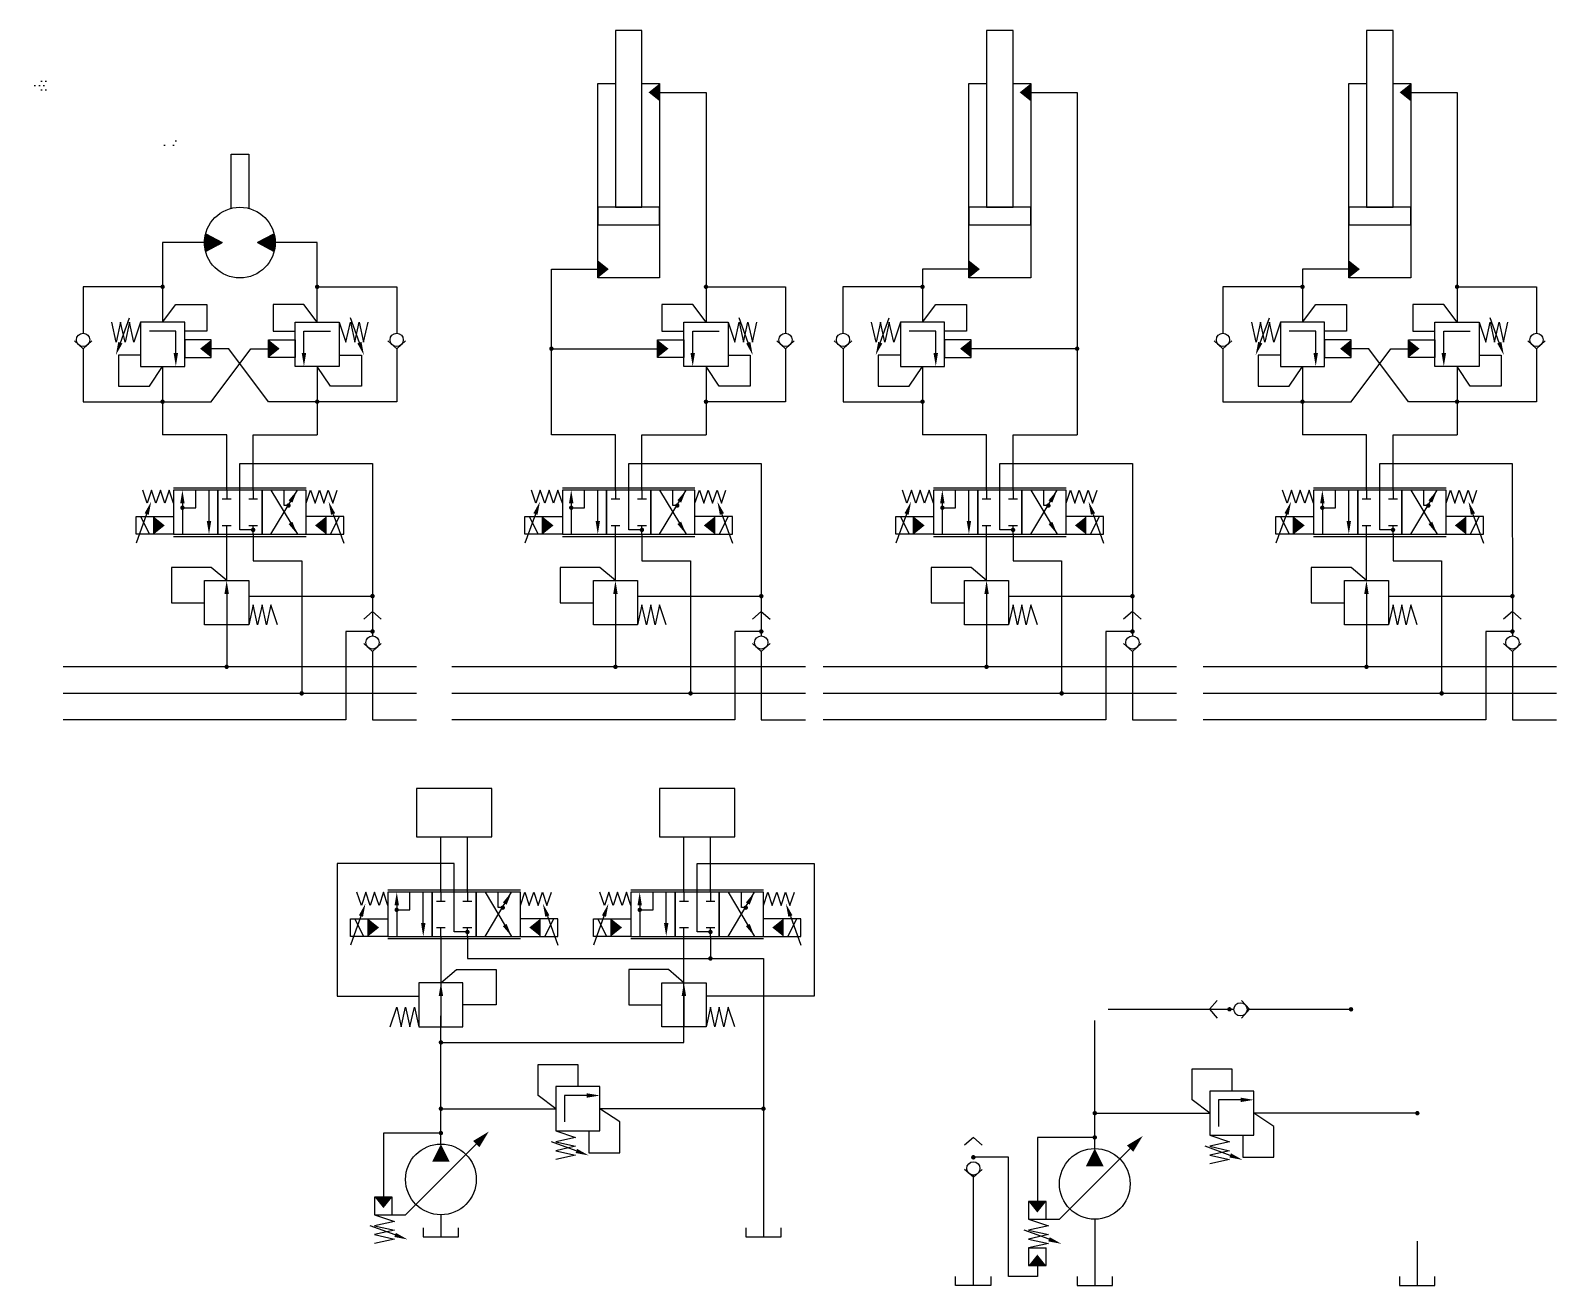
# Model space of a CAD drawing. Header units: inches. Extents: x 18 to 95.7, y 12.6 to 48.1.
# Drawn here: x 57.16 to 78.75, y 30.38 to 48.12 of the extents above; entities that cross this region are included whole.
import ezdxf
from ezdxf.lldxf.tags import DXFTag

# ---------------------------------------------------------------- set-up
doc = ezdxf.new("R2010")
doc.units = ezdxf.units.IN
doc.header["$LTSCALE"] = 0.25
doc.header["$MEASUREMENT"] = 0
tags = doc.linetypes.add('CENTER', pattern=[2, 1.25, -0.25, 0.25, -0.25]).pattern_tags.tags
tags[10:11] = [DXFTag(74, 4), DXFTag(75, 0), DXFTag(340, '0'), DXFTag(46, 1.0), DXFTag(50, 0.0), DXFTag(44, 0.0), DXFTag(45, 0.0)]
tags[8:9] = [DXFTag(74, 4), DXFTag(75, 0), DXFTag(340, '0'), DXFTag(46, 1.0), DXFTag(50, 0.0), DXFTag(44, 0.0), DXFTag(45, 0.0)]
tags[6:7] = [DXFTag(74, 4), DXFTag(75, 0), DXFTag(340, '0'), DXFTag(46, 1.0), DXFTag(50, 0.0), DXFTag(44, 0.0), DXFTag(45, 0.0)]
tags[4:5] = [DXFTag(74, 4), DXFTag(75, 0), DXFTag(340, '0'), DXFTag(46, 1.0), DXFTag(50, 0.0), DXFTag(44, 0.0), DXFTag(45, 0.0)]
tags = doc.linetypes.add('HIDDEN', pattern=[0.375, 0.25, -0.125]).pattern_tags.tags
tags[6:7] = [DXFTag(74, 4), DXFTag(75, 0), DXFTag(340, '0'), DXFTag(46, 1.0), DXFTag(50, 0.0), DXFTag(44, 0.0), DXFTag(45, 0.0)]
tags[4:5] = [DXFTag(74, 4), DXFTag(75, 0), DXFTag(340, '0'), DXFTag(46, 1.0), DXFTag(50, 0.0), DXFTag(44, 0.0), DXFTag(45, 0.0)]
pattern_1 = [(45, (0, 0), (-0.000883883476, 0.000883883476), [])]

msp = doc.modelspace()

# ---------------------------------------------------------------- hatches: boundary and pattern name
h = msp.add_hatch()
h.set_pattern_fill('DOTS', color=256)
h.set_pattern_definition([(0, (-3.21187, 2.22255), (0.03125, 0.0625), [0, -0.0625])])
h.paths.add_polyline_path([(57.397, 47.473), (57.163, 47.348), (57.397, 47.223, 0.063254), (57.413, 47.348, 0.063254)])
h = msp.add_hatch()
h.set_pattern_fill('DOTS', color=256, scale=2)
h.set_pattern_definition([(0, (-1.37814, 1.37706), (0.0625, 0.125), [0, -0.125])])
h.paths.add_polyline_path([(59.231, 46.627), (58.997, 46.502), (59.231, 46.377, 0.063254), (59.247, 46.502, 0.063254)])
h = msp.add_hatch()
h.set_pattern_fill('DOTS', color=256, scale=5)
h.paths.add_polyline_path([(59.231, 46.627), (58.997, 46.502), (59.231, 46.377, 0.063254), (59.247, 46.502, 0.063254)])
h = msp.add_hatch()
h.set_pattern_fill('DOTS', color=256, scale=10)
h.set_pattern_definition([(0, (-1.4686, 0.52186), (0.3125, 0.625), [0, -0.625])])
h.paths.add_polyline_path([(59.156, 45.647, 0.063254), (59.141, 45.772), (58.906, 45.647), (59.141, 45.522, 0.063254)])
h = msp.add_hatch()
h.set_pattern_fill('DOTS', color=256, scale=10)
h.set_pattern_definition([(0, (-1.40206, 0.59997), (0.3125, 0.625), [0, -0.625])])
h.paths.add_polyline_path([(59.223, 45.725, 0.063254), (59.207, 45.85), (58.973, 45.725), (59.207, 45.6, 0.063254)])
h = msp.add_hatch()
h.set_pattern_fill('DOTS', color=256, scale=10)
h.set_pattern_definition([(0, (-1.3721, 0.6016), (0.3125, 0.625), [0, -0.625])])
h.paths.add_polyline_path([(59.253, 45.727, 0.063254), (59.237, 45.852), (59.003, 45.727), (59.237, 45.602, 0.063254)])
h = msp.add_hatch()
h.set_pattern_fill('DOTS', color=256, scale=10)
h.set_pattern_definition([(0, (-1.34384, 0.585), (0.3125, 0.625), [0, -0.625])])
h.paths.add_polyline_path([(59.281, 45.71, 0.063254), (59.265, 45.835), (59.031, 45.71), (59.265, 45.585, 0.063254)])
h = msp.add_hatch()
h.set_pattern_fill('DOTS', color=256, scale=10)
h.set_pattern_definition([(0, (-1.5634, 0.467), (0.3125, 0.625), [0, -0.625])])
h.paths.add_polyline_path([(59.062, 45.592, 0.063254), (59.046, 45.717), (58.812, 45.592), (59.046, 45.467, 0.063254)])
h = msp.add_hatch()
h.set_pattern_fill('DOTS', color=256, scale=10)
h.set_pattern_definition([(0, (-1.4719, 0.4853), (0.3125, 0.625), [0, -0.625])])
h.paths.add_polyline_path([(59.153, 45.61, 0.063254), (59.137, 45.735), (58.903, 45.61), (59.137, 45.485, 0.063254)])
h = msp.add_hatch()
h.set_pattern_fill('DOTS', color=256, scale=10)
h.set_pattern_definition([(0, (-1.4606, 0.33065), (0.3125, 0.625), [0, -0.625])])
h.paths.add_polyline_path([(59.164, 45.456, 0.063254), (59.149, 45.581), (58.914, 45.456), (59.149, 45.331, 0.063254)])
h = msp.add_hatch()
h.set_pattern_fill('DOTS', color=256, scale=10)
h.set_pattern_definition([(0, (-1.1297, 0.3958), (0.3125, 0.625), [0, -0.625])])
h.paths.add_polyline_path([(59.495, 45.521, 0.063254), (59.479, 45.646), (59.245, 45.521), (59.479, 45.396, 0.063254)])
h = msp.add_hatch()
h.set_pattern_fill('DOTS', color=256, scale=2)
h.paths.add_polyline_path([(59.641, 45.25), (59.875, 45.125), (59.641, 45, -0.063254), (59.625, 45.125, -0.063254)])
h = msp.add_hatch()
h.set_pattern_fill('DOTS', color=256)
h.paths.add_polyline_path([(59.641, 45.25), (59.875, 45.125), (59.641, 45, -0.063254), (59.625, 45.125, -0.063254)])
h = msp.add_hatch()
h.set_pattern_fill('ANSI31', color=256, scale=0.01)
h.set_pattern_definition(pattern_1)
h.paths.add_polyline_path([(59.625, 45.125, -0.063254), (59.641, 45.25), (59.875, 45.125), (59.641, 45, -0.063254)])
h = msp.add_hatch()
h.set_pattern_fill('DOTS', color=256, scale=2)
h.paths.add_polyline_path([(60.609, 45.25), (60.375, 45.125), (60.609, 45, 0.063254), (60.625, 45.125, 0.063254)])
h = msp.add_hatch()
h.set_pattern_fill('DOTS', color=256, scale=10)
h.paths.add_polyline_path([(60.625, 45.125, 0.063254), (60.609, 45.25), (60.375, 45.125), (60.609, 45, 0.063254)])
h = msp.add_hatch()
h.set_pattern_fill('ANSI31', color=256, scale=0.01)
h.set_pattern_definition(pattern_1)
h.paths.add_polyline_path([(60.625, 45.125, 0.063254), (60.609, 45.25), (60.375, 45.125), (60.609, 45, 0.063254)])

# ---------------------------------------------------------------- linework, layer by layer
for p, q in [((59.344, 44), (58.719, 44)), ((58.719, 44), (58.719, 43.375)), ((59.344, 43.375), (59.344, 44)), ((60.906, 44), (61.531, 44)), ((60.906, 43.375), (60.906, 44)), ((61.531, 44), (61.531, 43.375)), ((66.406, 44), (67.031, 44)), ((66.406, 43.375), (66.406, 44)), ((67.031, 44), (67.031, 43.375)), ((70.094, 44), (69.469, 44)), ((69.469, 44), (69.469, 43.375)), ((70.094, 43.375), (70.094, 44)), ((75.469, 44), (74.844, 44)), ((74.844, 44), (74.844, 43.375)), ((75.469, 43.375), (75.469, 44)), ((77.031, 44), (77.656, 44)), ((77.031, 43.375), (77.031, 44)), ((77.656, 44), (77.656, 43.375)), ((58.719, 43.375), (59.344, 43.375)), ((61.531, 43.375), (60.906, 43.375)), ((67.031, 43.375), (66.406, 43.375)), ((69.469, 43.375), (70.094, 43.375)), ((74.844, 43.375), (75.469, 43.375)), ((77.656, 43.375), (77.031, 43.375)), ((59.188, 41.656), (61.062, 41.656)), ((59.188, 41.625), (59.188, 41)), ((59.812, 41.625), (59.188, 41.625)), ((59.812, 41.625), (59.812, 41)), ((60.438, 41.625), (59.812, 41.625)), ((59.812, 41), (59.812, 41.625)), ((60.438, 41), (60.438, 41.625)), ((60.438, 41.625), (60.438, 41)), ((61.062, 41.625), (60.438, 41.625)), ((60.438, 41), (60.438, 41.625)), ((60.562, 41), (60.938, 41.625)), ((60.562, 41.625), (60.938, 41)), ((61.062, 41), (61.062, 41.625)), ((64.688, 41.656), (66.562, 41.656)), ((64.688, 41.625), (64.688, 41)), ((65.312, 41.625), (64.688, 41.625)), ((65.312, 41.625), (65.312, 41)), ((65.938, 41.625), (65.312, 41.625)), ((65.312, 41), (65.312, 41.625)), ((65.938, 41), (65.938, 41.625)), ((65.938, 41.625), (65.938, 41)), ((66.562, 41.625), (65.938, 41.625)), ((65.938, 41), (65.938, 41.625)), ((66.062, 41), (66.438, 41.625)), ((66.062, 41.625), (66.438, 41)), ((66.562, 41), (66.562, 41.625)), ((69.938, 41.656), (71.812, 41.656)), ((69.938, 41.625), (69.938, 41)), ((70.562, 41.625), (69.938, 41.625)), ((70.562, 41.625), (70.562, 41)), ((71.188, 41.625), (70.562, 41.625)), ((70.562, 41), (70.562, 41.625)), ((71.188, 41), (71.188, 41.625)), ((71.188, 41.625), (71.188, 41)), ((71.812, 41.625), (71.188, 41.625)), ((71.188, 41), (71.188, 41.625)), ((71.312, 41), (71.688, 41.625)), ((71.312, 41.625), (71.688, 41)), ((71.812, 41), (71.812, 41.625)), ((75.312, 41.656), (77.188, 41.656)), ((75.312, 41.625), (75.312, 41)), ((75.938, 41.625), (75.312, 41.625)), ((75.938, 41.625), (75.938, 41)), ((76.562, 41.625), (75.938, 41.625)), ((75.938, 41), (75.938, 41.625)), ((76.562, 41), (76.562, 41.625)), ((76.562, 41.625), (76.562, 41)), ((77.188, 41.625), (76.562, 41.625)), ((76.562, 41), (76.562, 41.625)), ((76.688, 41), (77.062, 41.625)), ((76.688, 41.625), (77.062, 41)), ((77.188, 41), (77.188, 41.625)), ((59.188, 41), (59.812, 41)), ((59.188, 40.969), (61.062, 40.969)), ((59.812, 41), (60.438, 41)), ((60.438, 41), (61.062, 41)), ((64.688, 41), (65.312, 41)), ((64.688, 40.969), (66.562, 40.969)), ((65.312, 41), (65.938, 41)), ((65.938, 41), (66.562, 41)), ((69.938, 41), (70.562, 41)), ((69.938, 40.969), (71.812, 40.969)), ((70.562, 41), (71.188, 41)), ((71.188, 41), (71.812, 41)), ((75.312, 41), (75.938, 41)), ((75.312, 40.969), (77.188, 40.969)), ((75.938, 41), (76.562, 41)), ((76.562, 41), (77.188, 41)), ((59.625, 39.719), (59.625, 40.344)), ((59.625, 40.344), (60.25, 40.344)), ((60.25, 40.344), (60.25, 39.719)), ((65.125, 39.719), (65.125, 40.344)), ((65.125, 40.344), (65.75, 40.344)), ((65.75, 40.344), (65.75, 39.719)), ((70.375, 39.719), (70.375, 40.344)), ((70.375, 40.344), (71, 40.344)), ((71, 40.344), (71, 39.719)), ((75.75, 39.719), (75.75, 40.344)), ((75.75, 40.344), (76.375, 40.344)), ((76.375, 40.344), (76.375, 39.719)), ((60.25, 39.719), (59.625, 39.719)), ((65.75, 39.719), (65.125, 39.719)), ((71, 39.719), (70.375, 39.719)), ((76.375, 39.719), (75.75, 39.719)), ((62.219, 35.969), (64.094, 35.969)), ((62.219, 35.938), (62.219, 35.312)), ((62.844, 35.938), (62.219, 35.938)), ((62.844, 35.938), (62.844, 35.312)), ((63.469, 35.938), (62.844, 35.938)), ((62.844, 35.312), (62.844, 35.938)), ((63.469, 35.312), (63.469, 35.938)), ((63.469, 35.938), (63.469, 35.312)), ((64.094, 35.938), (63.469, 35.938)), ((63.469, 35.312), (63.469, 35.938)), ((63.594, 35.312), (63.969, 35.938)), ((63.594, 35.938), (63.969, 35.312)), ((64.094, 35.312), (64.094, 35.938)), ((65.656, 35.969), (67.531, 35.969)), ((65.656, 35.938), (65.656, 35.312)), ((66.281, 35.938), (65.656, 35.938)), ((66.281, 35.938), (66.281, 35.312)), ((66.906, 35.938), (66.281, 35.938)), ((66.281, 35.312), (66.281, 35.938)), ((66.906, 35.312), (66.906, 35.938)), ((66.906, 35.938), (66.906, 35.312)), ((67.531, 35.938), (66.906, 35.938)), ((66.906, 35.312), (66.906, 35.938)), ((67.031, 35.312), (67.406, 35.938)), ((67.031, 35.938), (67.406, 35.312)), ((67.531, 35.312), (67.531, 35.938)), ((62.219, 35.312), (62.844, 35.312)), ((62.219, 35.281), (64.094, 35.281)), ((62.844, 35.312), (63.469, 35.312)), ((63.469, 35.312), (64.094, 35.312)), ((65.656, 35.312), (66.281, 35.312)), ((65.656, 35.281), (67.531, 35.281)), ((66.281, 35.312), (66.906, 35.312)), ((66.906, 35.312), (67.531, 35.312)), ((63.281, 34.656), (62.656, 34.656)), ((62.656, 34.656), (62.656, 34.031)), ((63.281, 34.031), (63.281, 34.656)), ((66.094, 34.031), (66.094, 34.656)), ((66.094, 34.656), (66.719, 34.656)), ((66.719, 34.656), (66.719, 34.031)), ((62.656, 34.031), (63.281, 34.031)), ((66.719, 34.031), (66.094, 34.031)), ((64.594, 33.188), (64.594, 32.562)), ((65.219, 33.188), (64.594, 33.188)), ((65.219, 32.562), (65.219, 33.188)), ((73.844, 33.125), (73.844, 32.5)), ((74.469, 33.125), (73.844, 33.125)), ((74.469, 32.5), (74.469, 33.125)), ((64.594, 32.562), (65.219, 32.562)), ((73.844, 32.5), (74.469, 32.5)), ((62.719, 31.188), (62.719, 31.062)), ((63.219, 31.062), (63.219, 31.188)), ((67.281, 31.188), (67.281, 31.062)), ((67.781, 31.062), (67.781, 31.188)), ((62.719, 31.062), (63.219, 31.062)), ((67.281, 31.062), (67.781, 31.062)), ((71.281, 30.906), (71.531, 30.906)), ((70.25, 30.375), (70.25, 30.5)), ((70.75, 30.5), (70.75, 30.375)), ((71.969, 30.5), (71.969, 30.375)), ((72.469, 30.375), (72.469, 30.5)), ((76.531, 30.5), (76.531, 30.375)), ((77.031, 30.375), (77.031, 30.5)), ((70.75, 30.375), (70.25, 30.375)), ((71.969, 30.375), (72.469, 30.375)), ((76.531, 30.375), (77.031, 30.375))]:
    msp.add_line(p, q)
for points in [[(65.812, 45.625), (65.812, 48.125), (65.438, 48.125), (65.438, 45.625)], [(71.062, 45.625), (71.062, 48.125), (70.688, 48.125), (70.688, 45.625)], [(76.438, 45.625), (76.438, 48.125), (76.062, 48.125), (76.062, 45.625)], [(65.188, 45.375), (66.062, 45.375), (66.062, 45.625), (65.188, 45.625)], [(70.438, 45.375), (71.312, 45.375), (71.312, 45.625), (70.438, 45.625)], [(75.812, 45.375), (76.688, 45.375), (76.688, 45.625), (75.812, 45.625)], [(59.344, 43.5), (59.719, 43.5), (59.719, 43.75), (59.344, 43.75)], [(60.906, 43.5), (60.531, 43.5), (60.531, 43.75), (60.906, 43.75)], [(66.406, 43.5), (66.031, 43.5), (66.031, 43.75), (66.406, 43.75)], [(70.094, 43.5), (70.469, 43.5), (70.469, 43.75), (70.094, 43.75)], [(75.469, 43.5), (75.844, 43.5), (75.844, 43.75), (75.469, 43.75)], [(77.031, 43.5), (76.656, 43.5), (76.656, 43.75), (77.031, 43.75)]]:
    msp.add_lwpolyline(points, close=True)
for points in [[(65.812, 47.375), (66.062, 47.375), (66.062, 44.625), (65.188, 44.625), (65.188, 47.375), (65.438, 47.375)], [(71.062, 47.375), (71.312, 47.375), (71.312, 44.625), (70.438, 44.625), (70.438, 47.375), (70.688, 47.375)], [(76.438, 47.375), (76.688, 47.375), (76.688, 44.625), (75.812, 44.625), (75.812, 47.375), (76.062, 47.375)], [(66.062, 47.25), (66.719, 47.25), (66.719, 44)], [(71.312, 47.25), (71.969, 47.25), (71.969, 43.375), (71.969, 42.406)], [(76.688, 47.25), (77.344, 47.25), (77.344, 44)], [(60, 45.609), (60, 46.375), (60.25, 46.375), (60.25, 45.609)], [(59.625, 45.125), (59.031, 45.125), (59.031, 44)], [(61.219, 44), (61.219, 45.125), (60.625, 45.125)], [(64.531, 42.406), (64.531, 44.75), (65.188, 44.75)], [(70.438, 44.75), (69.781, 44.75), (69.781, 44)], [(75.812, 44.75), (75.156, 44.75), (75.156, 44)], [(59.031, 44.5), (57.906, 44.5), (57.906, 43.843)], [(61.219, 44.5), (62.344, 44.5), (62.344, 43.843)], [(66.719, 44.5), (67.844, 44.5), (67.844, 43.843)], [(69.781, 44.5), (68.656, 44.5), (68.656, 43.843)], [(75.156, 44.5), (74.031, 44.5), (74.031, 43.843)], [(77.344, 44.5), (78.469, 44.5), (78.469, 43.843)], [(58.434, 43.71), (58.562, 44.062)], [(61.816, 43.71), (61.688, 44.062)], [(67.316, 43.71), (67.188, 44.062)], [(69.184, 43.71), (69.312, 44.062)], [(74.559, 43.71), (74.688, 44.062)], [(77.941, 43.71), (77.812, 44.062)], [(58.719, 44), (58.625, 43.719), (58.562, 44), (58.5, 43.719), (58.438, 44), (58.375, 43.719), (58.312, 44)], [(59.219, 43.562), (59.219, 43.875), (58.844, 43.875)], [(61.031, 43.562), (61.031, 43.875), (61.406, 43.875)], [(61.531, 44), (61.625, 43.719), (61.688, 44), (61.75, 43.719), (61.812, 44), (61.875, 43.719), (61.938, 44)], [(66.531, 43.562), (66.531, 43.875), (66.906, 43.875)], [(67.031, 44), (67.125, 43.719), (67.188, 44), (67.25, 43.719), (67.312, 44), (67.375, 43.719), (67.438, 44)], [(69.469, 44), (69.375, 43.719), (69.312, 44), (69.25, 43.719), (69.188, 44), (69.125, 43.719), (69.062, 44)], [(69.969, 43.562), (69.969, 43.875), (69.594, 43.875)], [(74.844, 44), (74.75, 43.719), (74.688, 44), (74.625, 43.719), (74.562, 44), (74.5, 43.719), (74.438, 44)], [(75.344, 43.562), (75.344, 43.875), (74.969, 43.875)], [(77.156, 43.562), (77.156, 43.875), (77.531, 43.875)], [(77.656, 44), (77.75, 43.719), (77.812, 44), (77.875, 43.719), (77.938, 44), (78, 43.719), (78.062, 44)], [(57.907, 43.624), (57.783, 43.734)], [(57.907, 43.624), (58.031, 43.734)], [(57.907, 43.624), (57.907, 42.875), (59.031, 42.875)], [(62.343, 43.624), (62.343, 42.875), (61.219, 42.875)], [(62.343, 43.624), (62.219, 43.734)], [(62.343, 43.624), (62.467, 43.734)], [(67.843, 43.624), (67.843, 42.875), (66.719, 42.875)], [(67.843, 43.624), (67.719, 43.734)], [(67.843, 43.624), (67.967, 43.734)], [(68.657, 43.624), (68.533, 43.734)], [(68.657, 43.624), (68.781, 43.734)], [(68.657, 43.624), (68.657, 42.875), (69.781, 42.875)], [(74.032, 43.624), (73.908, 43.734)], [(74.032, 43.624), (74.156, 43.734)], [(74.032, 43.624), (74.032, 42.875), (75.156, 42.875)], [(78.468, 43.624), (78.468, 42.875), (77.344, 42.875)], [(78.468, 43.624), (78.344, 43.734)], [(78.468, 43.624), (78.592, 43.734)], [(59.031, 43.375), (59.031, 42.406)], [(61.219, 43.375), (61.219, 42.406)], [(66.719, 43.375), (66.719, 42.406)], [(69.781, 43.375), (69.781, 42.406)], [(75.156, 43.375), (75.156, 42.406)], [(77.344, 43.375), (77.344, 42.406)], [(59.938, 42.406), (59.031, 42.406)], [(59.938, 41.625), (59.938, 42.406)], [(60.312, 41.625), (60.312, 42.406)], [(60.312, 42.406), (61.219, 42.406)], [(65.438, 42.406), (64.531, 42.406)], [(65.438, 41.625), (65.438, 42.406)], [(65.812, 41.625), (65.812, 42.406)], [(65.812, 42.406), (66.719, 42.406)], [(70.688, 42.406), (69.781, 42.406)], [(70.688, 41.625), (70.688, 42.406)], [(71.062, 41.625), (71.062, 42.406)], [(71.062, 42.406), (71.969, 42.406)], [(76.062, 42.406), (75.156, 42.406)], [(76.062, 41.625), (76.062, 42.406)], [(76.438, 41.625), (76.438, 42.406)], [(76.438, 42.406), (77.344, 42.406)], [(59.188, 41.438), (59.125, 41.625), (59.062, 41.438), (59, 41.625), (58.938, 41.438), (58.875, 41.625), (58.812, 41.438), (58.75, 41.625)], [(59.688, 41.188), (59.688, 41.625)], [(59.875, 41.5), (60, 41.5)], [(59.938, 41.625), (59.938, 41.5)], [(60.25, 41.5), (60.375, 41.5)], [(60.312, 41.625), (60.312, 41.5)], [(61.062, 41.438), (61.125, 41.625), (61.188, 41.438), (61.25, 41.625), (61.312, 41.438), (61.375, 41.625), (61.438, 41.438), (61.5, 41.625)], [(64.688, 41.438), (64.625, 41.625), (64.562, 41.438), (64.5, 41.625), (64.438, 41.438), (64.375, 41.625), (64.312, 41.438), (64.25, 41.625)], [(65.188, 41.188), (65.188, 41.625)], [(65.375, 41.5), (65.5, 41.5)], [(65.438, 41.625), (65.438, 41.5)], [(65.75, 41.5), (65.875, 41.5)], [(65.812, 41.625), (65.812, 41.5)], [(66.562, 41.438), (66.625, 41.625), (66.688, 41.438), (66.75, 41.625), (66.812, 41.438), (66.875, 41.625), (66.938, 41.438), (67, 41.625)], [(69.938, 41.438), (69.875, 41.625), (69.812, 41.438), (69.75, 41.625), (69.688, 41.438), (69.625, 41.625), (69.562, 41.438), (69.5, 41.625)], [(70.438, 41.188), (70.438, 41.625)], [(70.625, 41.5), (70.75, 41.5)], [(70.688, 41.625), (70.688, 41.5)], [(71, 41.5), (71.125, 41.5)], [(71.062, 41.625), (71.062, 41.5)], [(71.812, 41.438), (71.875, 41.625), (71.938, 41.438), (72, 41.625), (72.062, 41.438), (72.125, 41.625), (72.188, 41.438), (72.25, 41.625)], [(75.312, 41.438), (75.25, 41.625), (75.188, 41.438), (75.125, 41.625), (75.062, 41.438), (75, 41.625), (74.938, 41.438), (74.875, 41.625)], [(75.812, 41.188), (75.812, 41.625)], [(76, 41.5), (76.125, 41.5)], [(76.062, 41.625), (76.062, 41.5)], [(76.375, 41.5), (76.5, 41.5)], [(76.438, 41.625), (76.438, 41.5)], [(77.188, 41.438), (77.25, 41.625), (77.312, 41.438), (77.375, 41.625), (77.438, 41.438), (77.5, 41.625), (77.562, 41.438), (77.625, 41.625)], [(58.806, 41.286), (58.656, 40.875)], [(58.906, 41), (58.656, 41), (58.656, 41.25), (58.906, 41.25)], [(58.719, 41.25), (58.844, 41)], [(59.188, 41), (58.906, 41), (58.906, 41.25), (59.188, 41.25)], [(59.312, 41.438), (59.312, 41)], [(61.062, 41), (61.344, 41), (61.344, 41.25), (61.062, 41.25)], [(61.344, 41), (61.594, 41), (61.594, 41.25), (61.344, 41.25)], [(61.531, 41.25), (61.406, 41)], [(61.444, 41.286), (61.594, 40.875)], [(64.306, 41.286), (64.156, 40.875)], [(64.406, 41), (64.156, 41), (64.156, 41.25), (64.406, 41.25)], [(64.219, 41.25), (64.344, 41)], [(64.688, 41), (64.406, 41), (64.406, 41.25), (64.688, 41.25)], [(64.812, 41.438), (64.812, 41)], [(66.562, 41), (66.844, 41), (66.844, 41.25), (66.562, 41.25)], [(66.844, 41), (67.094, 41), (67.094, 41.25), (66.844, 41.25)], [(67.031, 41.25), (66.906, 41)], [(66.944, 41.286), (67.094, 40.875)], [(69.556, 41.286), (69.406, 40.875)], [(69.656, 41), (69.406, 41), (69.406, 41.25), (69.656, 41.25)], [(69.469, 41.25), (69.594, 41)], [(69.938, 41), (69.656, 41), (69.656, 41.25), (69.938, 41.25)], [(70.062, 41.438), (70.062, 41)], [(71.812, 41), (72.094, 41), (72.094, 41.25), (71.812, 41.25)], [(72.094, 41), (72.344, 41), (72.344, 41.25), (72.094, 41.25)], [(72.281, 41.25), (72.156, 41)], [(72.194, 41.286), (72.344, 40.875)], [(74.931, 41.286), (74.781, 40.875)], [(75.031, 41), (74.781, 41), (74.781, 41.25), (75.031, 41.25)], [(74.844, 41.25), (74.969, 41)], [(75.312, 41), (75.031, 41), (75.031, 41.25), (75.312, 41.25)], [(75.438, 41.438), (75.438, 41)], [(77.188, 41), (77.469, 41), (77.469, 41.25), (77.188, 41.25)], [(77.469, 41), (77.719, 41), (77.719, 41.25), (77.469, 41.25)], [(77.656, 41.25), (77.531, 41)], [(77.569, 41.286), (77.719, 40.875)], [(59.875, 41.125), (60, 41.125)], [(59.938, 41), (59.938, 41.125)], [(60.25, 41.125), (60.375, 41.125)], [(60.312, 41), (60.312, 41.125)], [(65.375, 41.125), (65.5, 41.125)], [(65.438, 41), (65.438, 41.125)], [(65.75, 41.125), (65.875, 41.125)], [(65.812, 41), (65.812, 41.125)], [(70.625, 41.125), (70.75, 41.125)], [(70.688, 41), (70.688, 41.125)], [(71, 41.125), (71.125, 41.125)], [(71.062, 41), (71.062, 41.125)], [(76, 41.125), (76.125, 41.125)], [(76.062, 41), (76.062, 41.125)], [(76.375, 41.125), (76.5, 41.125)], [(76.438, 41), (76.438, 41.125)], [(59.938, 40.344), (59.938, 41)], [(60.312, 41), (60.312, 40.625), (61, 40.625), (61, 38.75)], [(65.438, 40.344), (65.438, 41)], [(65.812, 41), (65.812, 40.625), (66.5, 40.625), (66.5, 38.75)], [(70.688, 40.344), (70.688, 41)], [(71.062, 41), (71.062, 40.625), (71.75, 40.625), (71.75, 38.75)], [(76.062, 40.344), (76.062, 41)], [(76.438, 41), (76.438, 40.625), (77.125, 40.625), (77.125, 38.75)], [(59.938, 40.156), (59.938, 39.719)], [(65.438, 40.156), (65.438, 39.719)], [(70.688, 40.156), (70.688, 39.719)], [(76.062, 40.156), (76.062, 39.719)], [(60.656, 39.719), (60.562, 40), (60.5, 39.719), (60.438, 40), (60.375, 39.719), (60.312, 40), (60.25, 39.719)], [(66.156, 39.719), (66.062, 40), (66, 39.719), (65.938, 40), (65.875, 39.719), (65.812, 40), (65.75, 39.719)], [(71.406, 39.719), (71.312, 40), (71.25, 39.719), (71.188, 40), (71.125, 39.719), (71.062, 40), (71, 39.719)], [(76.781, 39.719), (76.688, 40), (76.625, 39.719), (76.562, 40), (76.5, 39.719), (76.438, 40), (76.375, 39.719)], [(62.001, 39.906), (61.877, 39.797)], [(62.001, 39.906), (62.125, 39.797)], [(67.501, 39.906), (67.377, 39.797)], [(67.501, 39.906), (67.625, 39.797)], [(72.751, 39.906), (72.627, 39.797)], [(72.751, 39.906), (72.875, 39.797)], [(78.126, 39.906), (78.002, 39.797)], [(78.126, 39.906), (78.25, 39.797)], [(59.938, 39.719), (59.938, 39.125)], [(65.438, 39.719), (65.438, 39.125)], [(70.688, 39.719), (70.688, 39.125)], [(76.062, 39.719), (76.062, 39.125)], [(62.001, 39.344), (61.877, 39.453)], [(62.001, 39.344), (62.125, 39.453)], [(67.501, 39.344), (67.377, 39.453)], [(67.501, 39.344), (67.625, 39.453)], [(72.751, 39.344), (72.627, 39.453)], [(72.751, 39.344), (72.875, 39.453)], [(78.126, 39.344), (78.002, 39.453)], [(78.126, 39.344), (78.25, 39.453)], [(62.625, 39.125), (57.625, 39.125)], [(68.125, 39.125), (63.125, 39.125)], [(73.375, 39.125), (68.375, 39.125)], [(78.75, 39.125), (73.75, 39.125)], [(62.625, 38.75), (57.625, 38.75)], [(68.125, 38.75), (63.125, 38.75)], [(73.375, 38.75), (68.375, 38.75)], [(78.75, 38.75), (73.75, 38.75)], [(62.969, 35.938), (62.969, 36.719)], [(63.344, 35.938), (63.344, 36.719)], [(66.406, 35.938), (66.406, 36.719)], [(66.781, 35.938), (66.781, 36.719)], [(62.219, 35.75), (62.156, 35.938), (62.094, 35.75), (62.031, 35.938), (61.969, 35.75), (61.906, 35.938), (61.844, 35.75), (61.781, 35.938)], [(62.719, 35.5), (62.719, 35.938)], [(62.969, 35.938), (62.969, 35.812)], [(63.344, 35.938), (63.344, 35.812)], [(64.094, 35.75), (64.156, 35.938), (64.219, 35.75), (64.281, 35.938), (64.344, 35.75), (64.406, 35.938), (64.469, 35.75), (64.531, 35.938)], [(65.656, 35.75), (65.594, 35.938), (65.531, 35.75), (65.469, 35.938), (65.406, 35.75), (65.344, 35.938), (65.281, 35.75), (65.219, 35.938)], [(66.156, 35.5), (66.156, 35.938)], [(66.406, 35.938), (66.406, 35.812)], [(66.781, 35.938), (66.781, 35.812)], [(67.531, 35.75), (67.594, 35.938), (67.656, 35.75), (67.719, 35.938), (67.781, 35.75), (67.844, 35.938), (67.906, 35.75), (67.969, 35.938)], [(62.344, 35.75), (62.344, 35.312)], [(62.906, 35.812), (63.031, 35.812)], [(63.281, 35.812), (63.406, 35.812)], [(65.781, 35.75), (65.781, 35.312)], [(66.344, 35.812), (66.469, 35.812)], [(66.719, 35.812), (66.844, 35.812)], [(61.837, 35.599), (61.688, 35.188)], [(61.938, 35.312), (61.688, 35.312), (61.688, 35.562), (61.938, 35.562)], [(61.75, 35.562), (61.875, 35.312)], [(62.219, 35.312), (61.938, 35.312), (61.938, 35.562), (62.219, 35.562)], [(62.906, 35.438), (63.031, 35.438)], [(62.969, 35.312), (62.969, 35.438)], [(63.281, 35.438), (63.406, 35.438)], [(63.344, 35.312), (63.344, 35.438)], [(64.094, 35.312), (64.375, 35.312), (64.375, 35.562), (64.094, 35.562)], [(64.375, 35.312), (64.625, 35.312), (64.625, 35.562), (64.375, 35.562)], [(64.562, 35.562), (64.438, 35.312)], [(64.475, 35.599), (64.625, 35.188)], [(65.275, 35.599), (65.125, 35.188)], [(65.375, 35.312), (65.125, 35.312), (65.125, 35.562), (65.375, 35.562)], [(65.188, 35.562), (65.312, 35.312)], [(65.656, 35.312), (65.375, 35.312), (65.375, 35.562), (65.656, 35.562)], [(66.344, 35.438), (66.469, 35.438)], [(66.406, 35.312), (66.406, 35.438)], [(66.719, 35.438), (66.844, 35.438)], [(66.781, 35.312), (66.781, 35.438)], [(67.531, 35.312), (67.812, 35.312), (67.812, 35.562), (67.531, 35.562)], [(67.812, 35.312), (68.062, 35.312), (68.062, 35.562), (67.812, 35.562)], [(68, 35.562), (67.875, 35.312)], [(67.913, 35.599), (68.062, 35.188)], [(62.969, 35.312), (62.969, 34.812)], [(62.969, 33.812), (66.406, 33.812), (66.406, 35.312)], [(63.344, 35.312), (63.344, 35)], [(66.781, 35.312), (66.781, 35)], [(63.344, 35), (66.781, 35)], [(66.781, 35), (67.531, 35), (67.531, 31.062)], [(62.969, 34.812), (62.969, 34.188)], [(62.969, 34.469), (62.969, 34.031)], [(66.406, 34.469), (66.406, 34.031)], [(73.843, 34.281), (73.952, 34.405)], [(74.405, 34.281), (74.296, 34.405)], [(62.25, 34.031), (62.344, 34.312), (62.406, 34.031), (62.469, 34.312), (62.531, 34.031), (62.594, 34.312), (62.656, 34.031)], [(62.969, 32.375), (62.969, 34.188)], [(67.125, 34.031), (67.031, 34.312), (66.969, 34.031), (66.906, 34.312), (66.844, 34.031), (66.781, 34.312), (66.719, 34.031)], [(72.219, 32.312), (72.219, 34.125)], [(73.843, 34.281), (73.952, 34.157)], [(74.405, 34.281), (74.296, 34.157)], [(65.031, 33.062), (64.719, 33.062), (64.719, 32.688)], [(62.969, 32.875), (64.594, 32.875)], [(67.531, 32.875), (65.219, 32.875)], [(72.219, 32.812), (73.844, 32.812)], [(74.281, 33), (73.969, 33), (73.969, 32.625)], [(76.781, 32.812), (74.469, 32.812)], [(64.884, 32.278), (64.531, 32.406)], [(64.594, 32.562), (64.875, 32.469), (64.594, 32.406), (64.875, 32.344), (64.594, 32.281), (64.875, 32.219), (64.594, 32.156)], [(70.501, 32.469), (70.377, 32.359)], [(70.501, 32.469), (70.625, 32.359)], [(73.844, 32.5), (74.125, 32.406), (73.844, 32.344), (74.125, 32.281), (73.844, 32.219), (74.125, 32.156), (73.844, 32.094)], [(62.031, 31.375), (62.469, 31.375), (62.969, 31.875), (63.469, 32.375)], [(71.281, 31.312), (71.719, 31.312), (72.219, 31.812), (72.719, 32.312)], [(74.134, 32.215), (73.781, 32.344)], [(70.501, 31.906), (70.377, 32.016)], [(70.501, 31.906), (70.625, 32.016)], [(62.281, 31.375), (62.281, 31.625), (62.031, 31.625), (62.031, 31.375)], [(71.531, 31.312), (71.531, 31.562), (71.281, 31.562), (71.281, 31.312)], [(62.031, 31.375), (62.312, 31.281), (62.031, 31.219), (62.312, 31.156), (62.031, 31.094), (62.312, 31.031), (62.031, 30.969)], [(62.969, 31.375), (62.969, 31.062)], [(71.281, 31.312), (71.562, 31.219), (71.281, 31.156), (71.562, 31.094), (71.281, 31.031), (71.562, 30.969), (71.281, 30.906)], [(72.219, 31.312), (72.219, 31)], [(62.321, 31.09), (61.969, 31.219)], [(71.571, 31.028), (71.219, 31.156)], [(71.281, 30.906), (71.281, 30.656), (71.531, 30.656), (71.531, 30.906)], [(72.219, 31), (72.219, 30.375)], [(76.781, 31), (76.781, 30.375)]]:
    msp.add_lwpolyline(points)
for points, format in [([(66.062, 47.25, 0.25, 0, 0), (65.906, 47.25, 0, 0, 0)], "xyseb"), ([(71.312, 47.25, 0.25, 0, 0), (71.156, 47.25, 0, 0, 0)], "xyseb"), ([(76.688, 47.25, 0.25, 0, 0), (76.531, 47.25, 0, 0, 0)], "xyseb"), ([(59.641, 45, -0.127017), (59.641, 45.25), (59.875, 45.125), (59.641, 45)], "xyb"), ([(60.609, 45, 0.127017), (60.609, 45.25), (60.375, 45.125), (60.609, 45)], "xyb"), ([(65.188, 44.75, 0.25, 0, 0), (65.344, 44.75, 0, 0, 0)], "xyseb"), ([(70.438, 44.75, 0.25, 0, 0), (70.594, 44.75, 0, 0, 0)], "xyseb"), ([(75.812, 44.75, 0.25, 0, 0), (75.969, 44.75, 0, 0, 0)], "xyseb"), ([(58.37, 43.534, 0, 0.0625, 0), (58.434, 43.71, 0.0625, 0.0625, 0)], "xyseb"), ([(59.719, 43.625, 0.25, 0, 0), (59.562, 43.625, 0, 0, 0)], "xyseb"), ([(60.531, 43.625, 0.25, 0, 0), (60.688, 43.625, 0, 0, 0)], "xyseb"), ([(61.88, 43.534, 0, 0.0625, 0), (61.816, 43.71, 0.0625, 0.0625, 0)], "xyseb"), ([(66.031, 43.625, 0.25, 0, 0), (66.188, 43.625, 0, 0, 0)], "xyseb"), ([(67.38, 43.534, 0, 0.0625, 0), (67.316, 43.71, 0.0625, 0.0625, 0)], "xyseb"), ([(69.12, 43.534, 0, 0.0625, 0), (69.184, 43.71, 0.0625, 0.0625, 0)], "xyseb"), ([(70.469, 43.625, 0.25, 0, 0), (70.312, 43.625, 0, 0, 0)], "xyseb"), ([(74.495, 43.534, 0, 0.0625, 0), (74.559, 43.71, 0.0625, 0.0625, 0)], "xyseb"), ([(75.844, 43.625, 0.25, 0, 0), (75.688, 43.625, 0, 0, 0)], "xyseb"), ([(76.656, 43.625, 0.25, 0, 0), (76.812, 43.625, 0, 0, 0)], "xyseb"), ([(78.005, 43.534, 0, 0.0625, 0), (77.941, 43.71, 0.0625, 0.0625, 0)], "xyseb"), ([(59.219, 43.375, 0, 0.0625, 0), (59.219, 43.562, 0.0625, 0.0625, 0)], "xyseb"), ([(61.031, 43.375, 0, 0.0625, 0), (61.031, 43.562, 0.0625, 0.0625, 0)], "xyseb"), ([(66.531, 43.375, 0, 0.0625, 0), (66.531, 43.562, 0.0625, 0.0625, 0)], "xyseb"), ([(69.969, 43.375, 0, 0.0625, 0), (69.969, 43.562, 0.0625, 0.0625, 0)], "xyseb"), ([(75.344, 43.375, 0, 0.0625, 0), (75.344, 43.562, 0.0625, 0.0625, 0)], "xyseb"), ([(77.156, 43.375, 0, 0.0625, 0), (77.156, 43.562, 0.0625, 0.0625, 0)], "xyseb"), ([(58.87, 41.462, 0, 0.0625, 0), (58.806, 41.286, 0.0625, 0.0625, 0)], "xyseb"), ([(59.312, 41.625, 0, 0.0625, 0), (59.312, 41.438, 0.0625, 0.0625, 0)], "xyseb"), ([(60.938, 41.625, 0, 0.0625, 0), (60.841, 41.464, 0.0625, 0.0625, 0)], "xyseb"), ([(61.38, 41.462, 0, 0.0625, 0), (61.444, 41.286, 0.0625, 0.0625, 0)], "xyseb"), ([(64.37, 41.462, 0, 0.0625, 0), (64.306, 41.286, 0.0625, 0.0625, 0)], "xyseb"), ([(64.812, 41.625, 0, 0.0625, 0), (64.812, 41.438, 0.0625, 0.0625, 0)], "xyseb"), ([(66.438, 41.625, 0, 0.0625, 0), (66.341, 41.464, 0.0625, 0.0625, 0)], "xyseb"), ([(66.88, 41.462, 0, 0.0625, 0), (66.944, 41.286, 0.0625, 0.0625, 0)], "xyseb"), ([(69.62, 41.462, 0, 0.0625, 0), (69.556, 41.286, 0.0625, 0.0625, 0)], "xyseb"), ([(70.062, 41.625, 0, 0.0625, 0), (70.062, 41.438, 0.0625, 0.0625, 0)], "xyseb"), ([(71.688, 41.625, 0, 0.0625, 0), (71.591, 41.464, 0.0625, 0.0625, 0)], "xyseb"), ([(72.13, 41.462, 0, 0.0625, 0), (72.194, 41.286, 0.0625, 0.0625, 0)], "xyseb"), ([(74.995, 41.462, 0, 0.0625, 0), (74.931, 41.286, 0.0625, 0.0625, 0)], "xyseb"), ([(75.438, 41.625, 0, 0.0625, 0), (75.438, 41.438, 0.0625, 0.0625, 0)], "xyseb"), ([(77.062, 41.625, 0, 0.0625, 0), (76.966, 41.464, 0.0625, 0.0625, 0)], "xyseb"), ([(77.505, 41.462, 0, 0.0625, 0), (77.569, 41.286, 0.0625, 0.0625, 0)], "xyseb"), ([(58.906, 41.125, 0.25, 0, 0), (59.062, 41.125, 0, 0, 0)], "xyseb"), ([(61.344, 41.125, 0.25, 0, 0), (61.188, 41.125, 0, 0, 0)], "xyseb"), ([(64.406, 41.125, 0.25, 0, 0), (64.562, 41.125, 0, 0, 0)], "xyseb"), ([(66.844, 41.125, 0.25, 0, 0), (66.688, 41.125, 0, 0, 0)], "xyseb"), ([(69.656, 41.125, 0.25, 0, 0), (69.812, 41.125, 0, 0, 0)], "xyseb"), ([(72.094, 41.125, 0.25, 0, 0), (71.938, 41.125, 0, 0, 0)], "xyseb"), ([(75.031, 41.125, 0.25, 0, 0), (75.188, 41.125, 0, 0, 0)], "xyseb"), ([(77.469, 41.125, 0.25, 0, 0), (77.312, 41.125, 0, 0, 0)], "xyseb"), ([(59.688, 41, 0, 0.0625, 0), (59.688, 41.188, 0.0625, 0.0625, 0)], "xyseb"), ([(60.938, 41, 0, 0.0625, 0), (60.841, 41.161, 0.0625, 0.0625, 0)], "xyseb"), ([(65.188, 41, 0, 0.0625, 0), (65.188, 41.188, 0.0625, 0.0625, 0)], "xyseb"), ([(66.438, 41, 0, 0.0625, 0), (66.341, 41.161, 0.0625, 0.0625, 0)], "xyseb"), ([(70.438, 41, 0, 0.0625, 0), (70.438, 41.188, 0.0625, 0.0625, 0)], "xyseb"), ([(71.688, 41, 0, 0.0625, 0), (71.591, 41.161, 0.0625, 0.0625, 0)], "xyseb"), ([(75.812, 41, 0, 0.0625, 0), (75.812, 41.188, 0.0625, 0.0625, 0)], "xyseb"), ([(77.062, 41, 0, 0.0625, 0), (76.966, 41.161, 0.0625, 0.0625, 0)], "xyseb"), ([(59.938, 40.344, 0, 0.0625, 0), (59.938, 40.156, 0.0625, 0.0625, 0)], "xyseb"), ([(65.438, 40.344, 0, 0.0625, 0), (65.438, 40.156, 0.0625, 0.0625, 0)], "xyseb"), ([(70.688, 40.344, 0, 0.0625, 0), (70.688, 40.156, 0.0625, 0.0625, 0)], "xyseb"), ([(76.062, 40.344, 0, 0.0625, 0), (76.062, 40.156, 0.0625, 0.0625, 0)], "xyseb"), ([(62.344, 35.938, 0, 0.0625, 0), (62.344, 35.75, 0.0625, 0.0625, 0)], "xyseb"), ([(63.969, 35.938, 0, 0.0625, 0), (63.872, 35.777, 0.0625, 0.0625, 0)], "xyseb"), ([(65.781, 35.938, 0, 0.0625, 0), (65.781, 35.75, 0.0625, 0.0625, 0)], "xyseb"), ([(67.406, 35.938, 0, 0.0625, 0), (67.31, 35.777, 0.0625, 0.0625, 0)], "xyseb"), ([(61.901, 35.775, 0, 0.0625, 0), (61.837, 35.599, 0.0625, 0.0625, 0)], "xyseb"), ([(64.411, 35.775, 0, 0.0625, 0), (64.475, 35.599, 0.0625, 0.0625, 0)], "xyseb"), ([(65.339, 35.775, 0, 0.0625, 0), (65.275, 35.599, 0.0625, 0.0625, 0)], "xyseb"), ([(67.849, 35.775, 0, 0.0625, 0), (67.913, 35.599, 0.0625, 0.0625, 0)], "xyseb"), ([(61.938, 35.438, 0.25, 0, 0), (62.094, 35.438, 0, 0, 0)], "xyseb"), ([(62.719, 35.312, 0, 0.0625, 0), (62.719, 35.5, 0.0625, 0.0625, 0)], "xyseb"), ([(63.969, 35.312, 0, 0.0625, 0), (63.872, 35.473, 0.0625, 0.0625, 0)], "xyseb"), ([(64.375, 35.438, 0.25, 0, 0), (64.219, 35.438, 0, 0, 0)], "xyseb"), ([(65.375, 35.438, 0.25, 0, 0), (65.531, 35.438, 0, 0, 0)], "xyseb"), ([(66.156, 35.312, 0, 0.0625, 0), (66.156, 35.5, 0.0625, 0.0625, 0)], "xyseb"), ([(67.406, 35.312, 0, 0.0625, 0), (67.31, 35.473, 0.0625, 0.0625, 0)], "xyseb"), ([(67.812, 35.438, 0.25, 0, 0), (67.656, 35.438, 0, 0, 0)], "xyseb"), ([(62.969, 34.656, 0, 0.0625, 0), (62.969, 34.469, 0.0625, 0.0625, 0)], "xyseb"), ([(66.406, 34.656, 0, 0.0625, 0), (66.406, 34.469, 0.0625, 0.0625, 0)], "xyseb"), ([(65.219, 33.062, 0, 0.0625, 0), (65.031, 33.062, 0.0625, 0.0625, 0)], "xyseb"), ([(74.469, 33, 0, 0.0625, 0), (74.281, 33, 0.0625, 0.0625, 0)], "xyseb"), ([(63.469, 32.375, 0.125, 0, 0), (63.646, 32.552, 0, 0, 0)], "xyseb"), ([(62.969, 32.125, 0.25, 0, 0), (62.969, 32.375, 0, 0, 0)], "xyseb"), ([(72.219, 32.062, 0.25, 0, 0), (72.219, 32.312, 0, 0, 0)], "xyseb"), ([(72.719, 32.312, 0.125, 0, 0), (72.896, 32.489, 0, 0, 0)], "xyseb"), ([(65.06, 32.214, 0, 0.0625, 0), (64.884, 32.278, 0.0625, 0.0625, 0)], "xyseb"), ([(74.31, 32.151, 0, 0.0625, 0), (74.134, 32.215, 0.0625, 0.0625, 0)], "xyseb"), ([(62.156, 31.625, 0.25, 0, 0), (62.156, 31.469, 0, 0, 0)], "xyseb"), ([(71.406, 31.562, 0.25, 0, 0), (71.406, 31.406, 0, 0, 0)], "xyseb"), ([(62.497, 31.026, 0, 0.0625, 0), (62.321, 31.09, 0.0625, 0.0625, 0)], "xyseb"), ([(71.406, 30.656, 0.25, 0, 0), (71.406, 30.812, 0, 0, 0)], "xyseb"), ([(71.747, 30.964, 0, 0.0625, 0), (71.571, 31.028, 0.0625, 0.0625, 0)], "xyseb")]:
    msp.add_lwpolyline(points, format=format)
at = {"const_width": 0.0312}
for points in [[(59.016, 44.5, 1), (59.047, 44.5, 1)], [(61.234, 44.5, -1), (61.203, 44.5, -1)], [(66.734, 44.5, -1), (66.703, 44.5, -1)], [(69.766, 44.5, 1), (69.797, 44.5, 1)], [(75.141, 44.5, 1), (75.172, 44.5, 1)], [(77.359, 44.5, -1), (77.328, 44.5, -1)], [(64.516, 43.625, 1), (64.547, 43.625, 1)], [(71.984, 43.625, -1), (71.953, 43.625, -1)], [(59.016, 42.875, 1), (59.047, 42.875, 1)], [(61.234, 42.875, -1), (61.203, 42.875, -1)], [(66.734, 42.875, -1), (66.703, 42.875, -1)], [(69.766, 42.875, 1), (69.797, 42.875, 1)], [(75.141, 42.875, 1), (75.172, 42.875, 1)], [(77.359, 42.875, -1), (77.328, 42.875, -1)], [(59.297, 41.375, 1), (59.328, 41.375, 1)], [(60.797, 41.406, 1), (60.828, 41.406, 1)], [(64.797, 41.375, 1), (64.828, 41.375, 1)], [(66.297, 41.406, 1), (66.328, 41.406, 1)], [(70.047, 41.375, 1), (70.078, 41.375, 1)], [(71.547, 41.406, 1), (71.578, 41.406, 1)], [(75.422, 41.375, 1), (75.453, 41.375, 1)], [(76.922, 41.406, 1), (76.953, 41.406, 1)], [(60.297, 41.062, 1), (60.328, 41.062, 1)], [(65.797, 41.062, 1), (65.828, 41.062, 1)], [(71.047, 41.062, 1), (71.078, 41.062, 1)], [(76.422, 41.062, 1), (76.453, 41.062, 1)], [(62.017, 40.125, -1), (61.985, 40.125, -1)], [(67.517, 40.125, -1), (67.485, 40.125, -1)], [(72.767, 40.125, -1), (72.735, 40.125, -1)], [(78.142, 40.125, -1), (78.11, 40.125, -1)], [(62.017, 39.625, -1), (61.985, 39.625, -1)], [(67.517, 39.625, -1), (67.485, 39.625, -1)], [(72.767, 39.625, -1), (72.735, 39.625, -1)], [(78.142, 39.625, -1), (78.11, 39.625, -1)], [(59.922, 39.125, 1), (59.953, 39.125, 1)], [(65.422, 39.125, 1), (65.453, 39.125, 1)], [(70.672, 39.125, 1), (70.703, 39.125, 1)], [(76.047, 39.125, 1), (76.078, 39.125, 1)], [(60.984, 38.75, 1), (61.016, 38.75, 1)], [(66.484, 38.75, 1), (66.516, 38.75, 1)], [(71.734, 38.75, 1), (71.766, 38.75, 1)], [(77.109, 38.75, 1), (77.141, 38.75, 1)], [(62.328, 35.688, 1), (62.359, 35.688, 1)], [(63.828, 35.719, 1), (63.859, 35.719, 1)], [(65.766, 35.688, 1), (65.797, 35.688, 1)], [(67.266, 35.719, 1), (67.297, 35.719, 1)], [(63.328, 35.375, 1), (63.359, 35.375, 1)], [(66.766, 35.375, 1), (66.797, 35.375, 1)], [(66.766, 35, 1), (66.797, 35, 1)], [(74.124, 34.266, 1), (74.124, 34.297, 1)], [(75.828, 34.281, 1), (75.859, 34.281, 1)], [(62.969, 33.797, 1), (62.969, 33.828, 1)], [(62.953, 32.875, 1), (62.984, 32.875, 1)], [(67.516, 32.875, 1), (67.547, 32.875, 1)], [(72.203, 32.812, 1), (72.234, 32.812, 1)], [(76.766, 32.812, 1), (76.797, 32.812, 1)], [(62.953, 32.531, 1), (62.984, 32.531, 1)], [(72.203, 32.469, 1), (72.234, 32.469, 1)], [(70.517, 32.188, -1), (70.485, 32.188, -1)]]:
    msp.add_lwpolyline(points, format="xyb", close=True, dxfattribs=at)
at = {"color": 1, "linetype": 'HIDDEN', "flags": 128}
for points in [[(59.031, 44), (59.219, 44.25), (59.656, 44.25), (59.656, 43.875), (59.344, 43.875)], [(61.219, 44), (61.031, 44.25), (60.594, 44.25), (60.594, 43.875), (60.906, 43.875)], [(66.719, 44), (66.531, 44.25), (66.094, 44.25), (66.094, 43.875), (66.406, 43.875)], [(69.781, 44), (69.969, 44.25), (70.406, 44.25), (70.406, 43.875), (70.094, 43.875)], [(75.156, 44), (75.344, 44.25), (75.781, 44.25), (75.781, 43.875), (75.469, 43.875)], [(77.344, 44), (77.156, 44.25), (76.719, 44.25), (76.719, 43.875), (77.031, 43.875)], [(59.031, 42.875), (59.719, 42.875), (60.281, 43.625), (60.531, 43.625)], [(61.219, 42.875), (60.531, 42.875), (59.969, 43.625), (59.719, 43.625)], [(64.531, 43.625), (65.25, 43.625), (65.781, 43.625), (66.031, 43.625)], [(71.969, 43.625), (71.25, 43.625), (70.719, 43.625), (70.469, 43.625)], [(75.156, 42.875), (75.844, 42.875), (76.406, 43.625), (76.656, 43.625)], [(77.344, 42.875), (76.656, 42.875), (76.094, 43.625), (75.844, 43.625)], [(64.594, 32.875), (64.344, 33.062), (64.344, 33.5), (64.906, 33.5), (64.906, 33.188)], [(73.844, 32.812), (73.594, 33), (73.594, 33.438), (74.156, 33.438), (74.156, 33.125)]]:
    msp.add_lwpolyline(points, dxfattribs=at)
at = {"color": 1, "linetype": 'HIDDEN'}
for points in [[(58.719, 43.531), (58.406, 43.531), (58.406, 43.094), (58.844, 43.094), (59.031, 43.375)], [(61.531, 43.531), (61.844, 43.531), (61.844, 43.094), (61.406, 43.094), (61.219, 43.375)], [(67.031, 43.531), (67.344, 43.531), (67.344, 43.094), (66.906, 43.094), (66.719, 43.375)], [(69.469, 43.531), (69.156, 43.531), (69.156, 43.094), (69.594, 43.094), (69.781, 43.375)], [(74.844, 43.531), (74.531, 43.531), (74.531, 43.094), (74.969, 43.094), (75.156, 43.375)], [(77.656, 43.531), (77.969, 43.531), (77.969, 43.094), (77.531, 43.094), (77.344, 43.375)], [(60.125, 41.625), (60.125, 42), (62, 42), (62.001, 39.906)], [(65.625, 41.625), (65.625, 42), (67.5, 42), (67.501, 39.906)], [(70.875, 41.625), (70.875, 42), (72.75, 42), (72.751, 39.906)], [(76.25, 41.625), (76.25, 42), (78.125, 42), (78.126, 39.906)], [(59.312, 41.375), (59.5, 41.375), (59.5, 41.625)], [(60.312, 41.062), (60.125, 41.062), (60.125, 41.625)], [(60.812, 41.406), (60.75, 41.406), (60.75, 41.625)], [(64.812, 41.375), (65, 41.375), (65, 41.625)], [(65.812, 41.062), (65.625, 41.062), (65.625, 41.625)], [(66.312, 41.406), (66.25, 41.406), (66.25, 41.625)], [(70.062, 41.375), (70.25, 41.375), (70.25, 41.625)], [(71.062, 41.062), (70.875, 41.062), (70.875, 41.625)], [(71.562, 41.406), (71.5, 41.406), (71.5, 41.625)], [(75.438, 41.375), (75.625, 41.375), (75.625, 41.625)], [(76.438, 41.062), (76.25, 41.062), (76.25, 41.625)], [(76.938, 41.406), (76.875, 41.406), (76.875, 41.625)], [(59.938, 40.344), (59.719, 40.531), (59.156, 40.531), (59.156, 40.031), (59.625, 40.031)], [(65.438, 40.344), (65.219, 40.531), (64.656, 40.531), (64.656, 40.031), (65.125, 40.031)], [(70.688, 40.344), (70.469, 40.531), (69.906, 40.531), (69.906, 40.031), (70.375, 40.031)], [(76.062, 40.344), (75.844, 40.531), (75.281, 40.531), (75.281, 40.031), (75.75, 40.031)], [(60.25, 40.125), (62.001, 40.125)], [(65.75, 40.125), (67.501, 40.125)], [(71, 40.125), (72.751, 40.125)], [(76.375, 40.125), (78.126, 40.125)], [(62.001, 39.906), (62.001, 39.562)], [(67.501, 39.906), (67.501, 39.562)], [(72.751, 39.906), (72.751, 39.562)], [(78.126, 39.906), (78.126, 39.562)], [(62.001, 39.625), (61.625, 39.625), (61.625, 38.375)], [(62.001, 39.594), (62.001, 39.562)], [(67.501, 39.625), (67.125, 39.625), (67.125, 38.375)], [(67.501, 39.594), (67.501, 39.562)], [(72.751, 39.625), (72.375, 39.625), (72.375, 38.375)], [(72.751, 39.594), (72.751, 39.562)], [(78.126, 39.625), (77.75, 39.625), (77.75, 38.375)], [(78.126, 39.594), (78.126, 39.562)], [(62.001, 39.344), (62.001, 38.375), (62.625, 38.375)], [(67.501, 39.344), (67.501, 38.375), (68.125, 38.375)], [(72.751, 39.344), (72.751, 38.375), (73.375, 38.375)], [(78.126, 39.344), (78.126, 38.375), (78.75, 38.375)], [(61.625, 38.375), (57.625, 38.375)], [(67.125, 38.375), (63.125, 38.375)], [(72.375, 38.375), (68.375, 38.375)], [(77.75, 38.375), (73.75, 38.375)], [(63.156, 35.938), (63.156, 36.344), (61.5, 36.344), (61.5, 34.469), (62.656, 34.469)], [(66.594, 35.938), (66.594, 36.344), (68.25, 36.344), (68.25, 34.469), (67.094, 34.469), (66.719, 34.469)], [(62.344, 35.688), (62.531, 35.688), (62.531, 35.938)], [(63.344, 35.375), (63.156, 35.375), (63.156, 35.938)], [(63.844, 35.719), (63.781, 35.719), (63.781, 35.938)], [(65.781, 35.688), (65.969, 35.688), (65.969, 35.938)], [(66.781, 35.375), (66.594, 35.375), (66.594, 35.938)], [(67.281, 35.719), (67.219, 35.719), (67.219, 35.938)], [(62.969, 34.656), (63.188, 34.844), (63.75, 34.844), (63.75, 34.344), (63.281, 34.344)], [(66.406, 34.656), (66.188, 34.844), (65.625, 34.844), (65.625, 34.344), (66.094, 34.344)], [(72.406, 34.281), (74.187, 34.281)], [(74.374, 34.281), (75.844, 34.281)], [(65.062, 32.562), (65.062, 32.25), (65.5, 32.25), (65.5, 32.688), (65.219, 32.875)], [(74.312, 32.5), (74.312, 32.188), (74.75, 32.188), (74.75, 32.625), (74.469, 32.812)], [(62.969, 32.531), (62.156, 32.531), (62.156, 31.625)], [(72.219, 32.469), (71.406, 32.469), (71.406, 31.562)], [(71.406, 30.656), (71.406, 30.5), (71, 30.5), (71, 32.188), (70.5, 32.188)], [(70.5, 31.938), (70.5, 31.031), (70.5, 31), (70.5, 30.375)]]:
    msp.add_lwpolyline(points, dxfattribs=at)
at = {"linetype": 'CENTER'}
for points in [[(62.625, 36.719), (63.688, 36.719), (63.688, 37.406), (62.625, 37.406), (62.625, 36.719)], [(66.062, 36.719), (67.125, 36.719), (67.125, 37.406), (66.062, 37.406), (66.062, 36.719)]]:
    msp.add_lwpolyline(points, dxfattribs=at)
for centre, radius in [((60.125, 45.125), 0.5), ((57.907, 43.749), 0.0938), ((62.343, 43.749), 0.0938), ((67.843, 43.749), 0.0938), ((68.657, 43.749), 0.0938), ((74.032, 43.749), 0.0938), ((78.468, 43.749), 0.0938), ((62.001, 39.469), 0.0938), ((67.501, 39.469), 0.0938), ((72.751, 39.469), 0.0938), ((78.126, 39.469), 0.0938), ((74.28, 34.281), 0.0938), ((62.969, 31.875), 0.5), ((72.219, 31.812), 0.5), ((70.501, 32.031), 0.0938)]:
    msp.add_circle(centre, radius)

doc.saveas('drawing.dxf')
